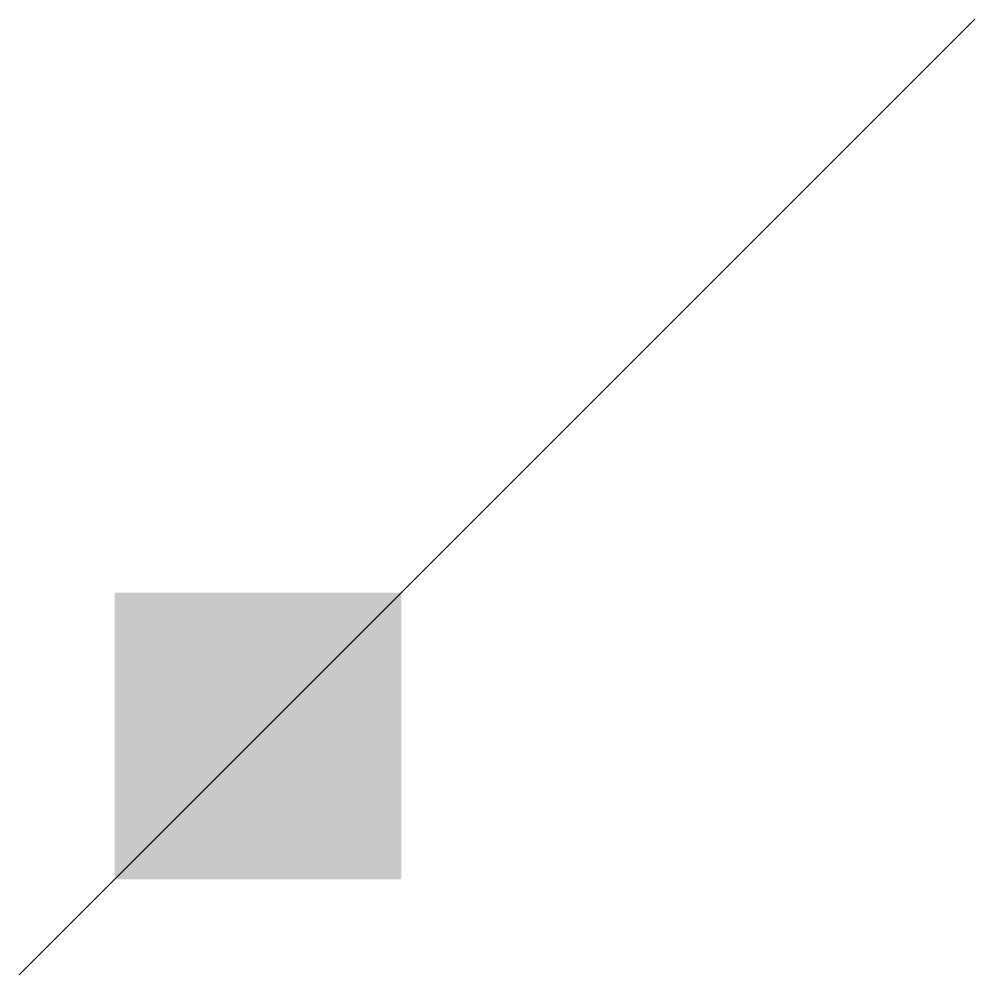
# Model space of a CAD drawing. Extents: x 0 to 100, y 0 to 100.
import ezdxf

# ---------------------------------------------------------------- set-up
doc = ezdxf.new("R2010")
doc.units = 0

msp = doc.modelspace()

# ---------------------------------------------------------------- linework, layer by layer
msp.add_line((0, 0), (100, 100))
msp.add_solid([(10, 10), (40, 10), (10, 40), (40, 40)])

doc.saveas('drawing.dxf')
